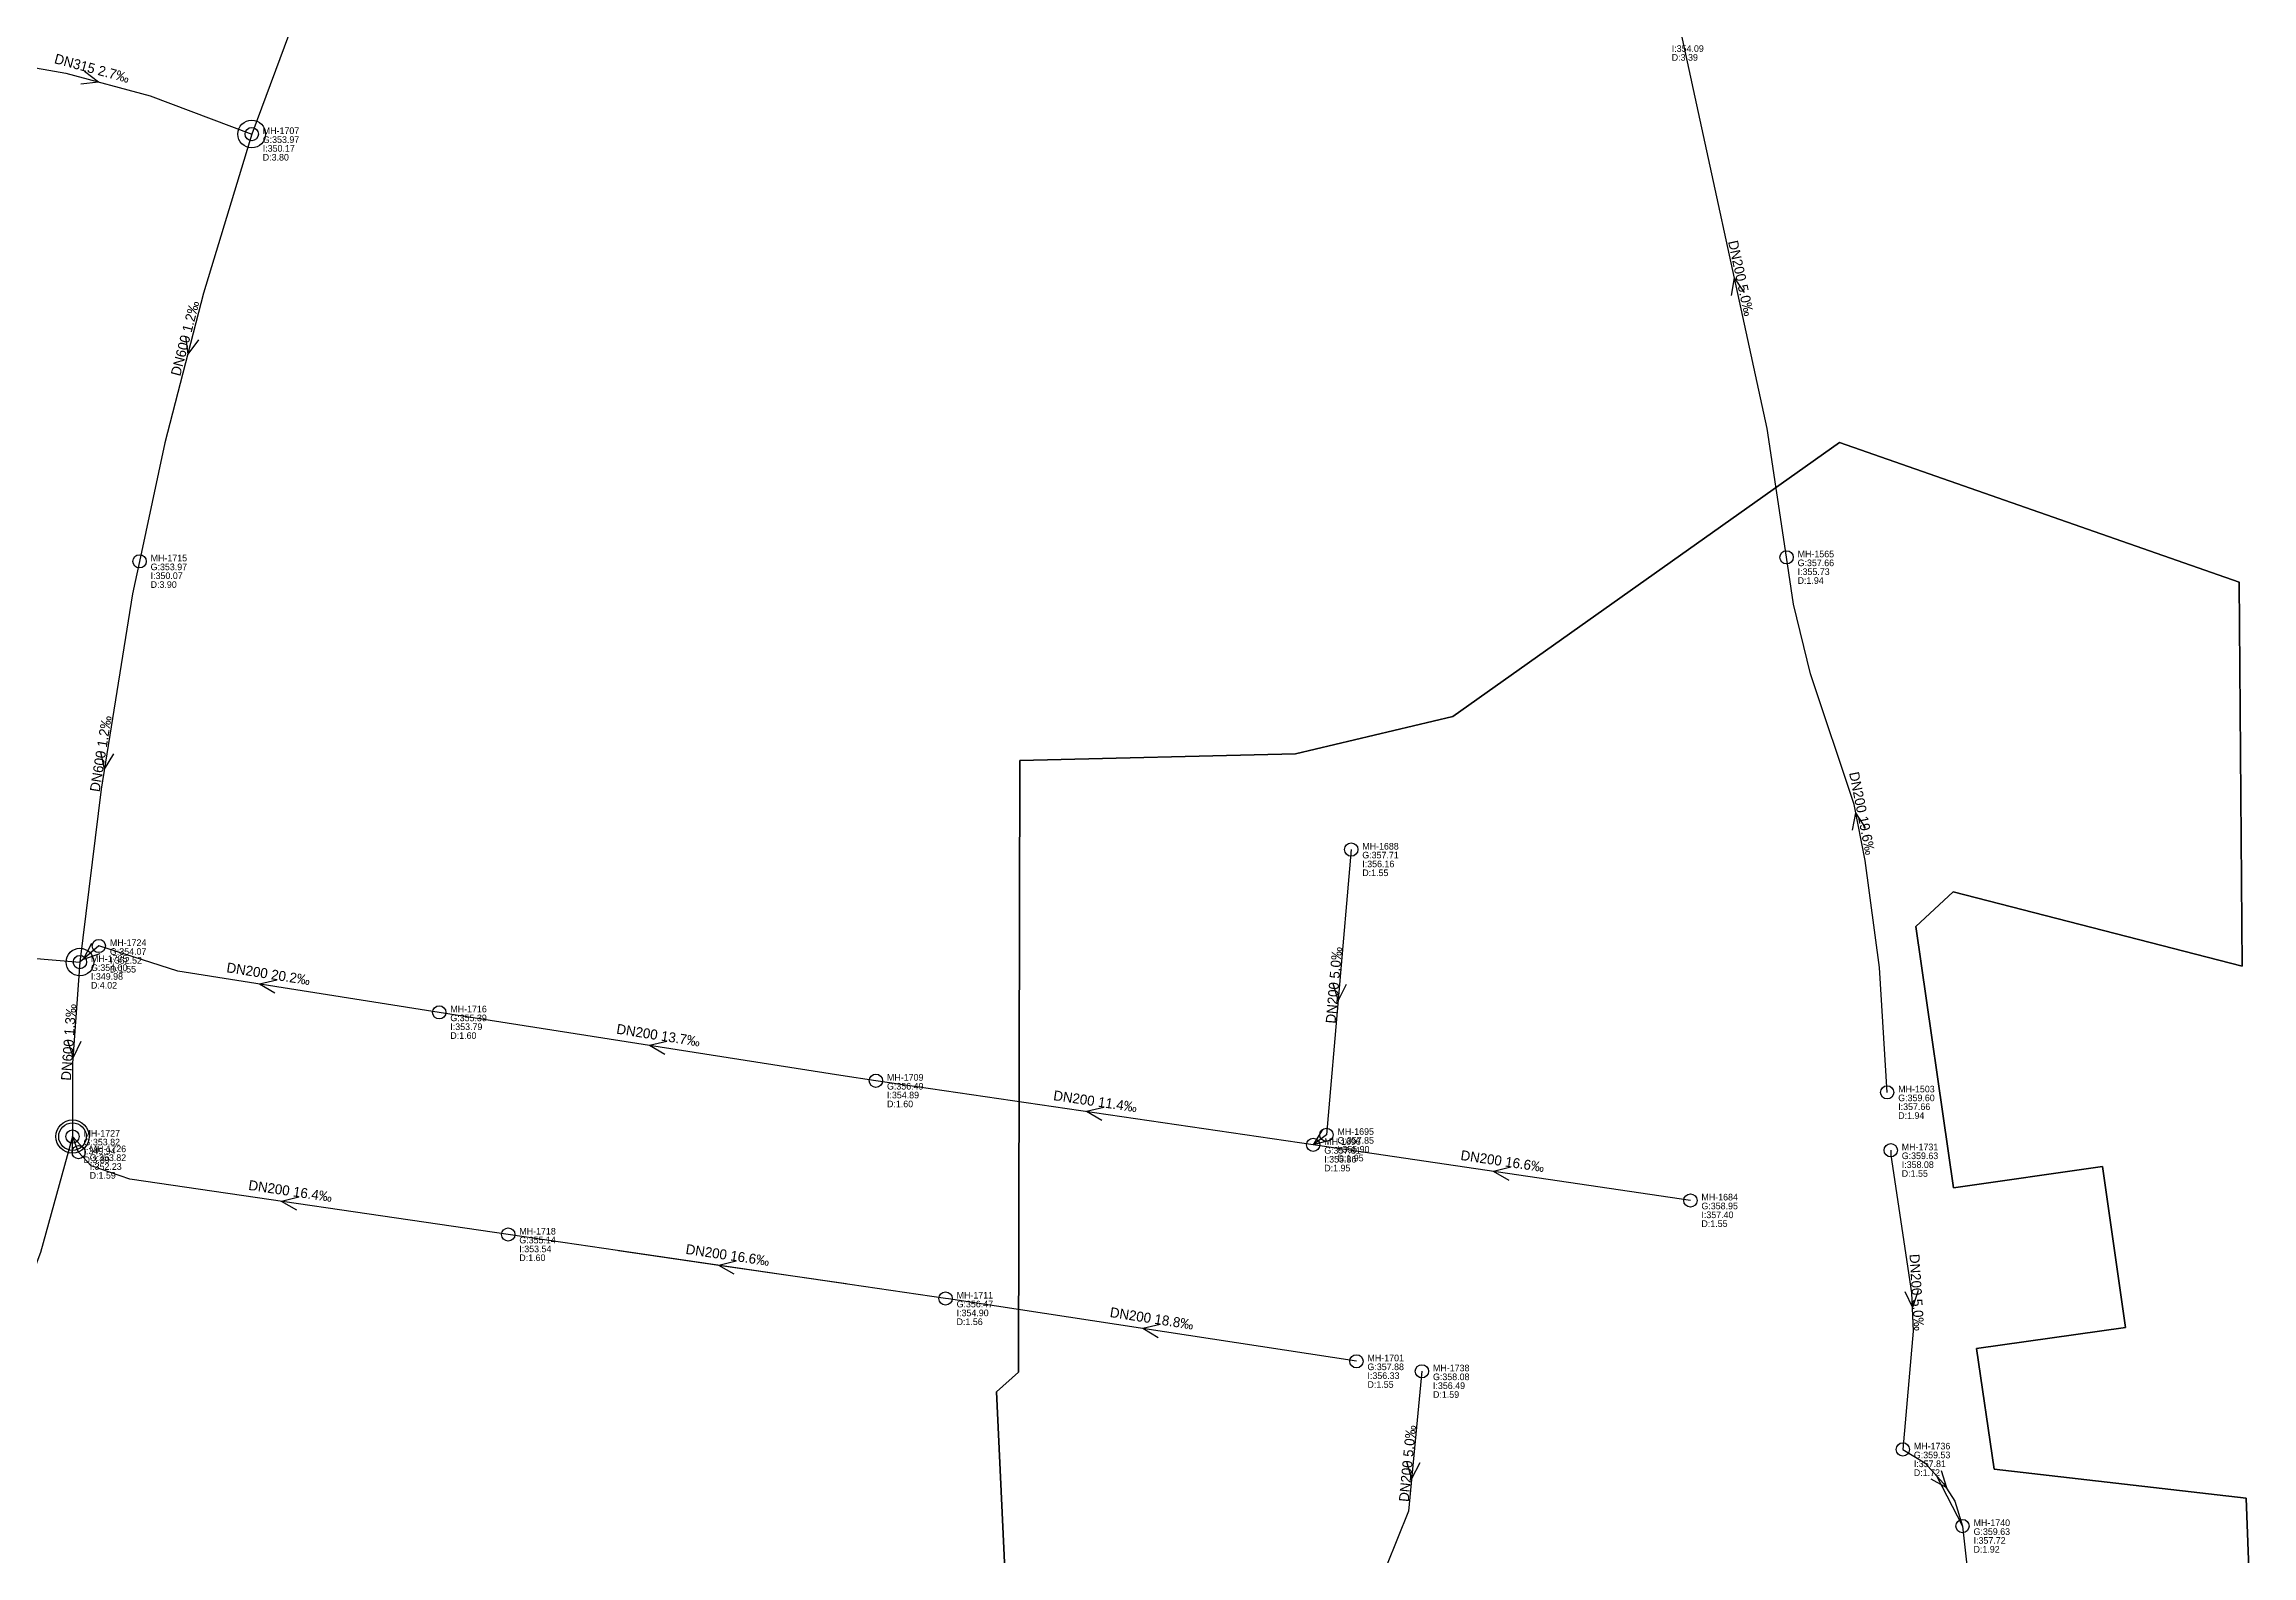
# Model space of a CAD drawing. Header units: metres. Extents: x 449901 to 451990, y 2566737 to 2570846.
# Drawn here: x 450635.7 to 451035.3, y 2567725.5 to 2567999.1 of the extents above; entities that cross this region are included whole.
import ezdxf
from ezdxf.enums import TextEntityAlignment as Align

# ---------------------------------------------------------------- set-up
doc = ezdxf.new("R2010")
doc.units = ezdxf.units.M
for name, color, linetype in [('SEW-CATCHMENT', 4, 'Continuous'), ('SEW-DROP', 6, 'Continuous'), ('SEW-LABEL', 2, 'Continuous'), ('SEW-MH', 7, 'Continuous'), ('SEW-MH-LABEL', 8, 'Continuous'), ('SEW-PIPE-DN200', 3, 'Continuous'), ('SEW-PIPE-DN315', 5, 'Continuous'), ('SEW-PIPE-DN500', 1, 'Continuous'), ('SEW-PIPE-DN600', 2, 'Continuous'), ('SEW-RIDER', 8, 'Continuous'), ('SEW-SWEPT-CH', 6, 'Continuous')]:
    doc.layers.add(name, color=color, linetype=linetype)

msp = doc.modelspace()

# ---------------------------------------------------------------- linework, layer by layer
at = {"layer": 'SEW-CATCHMENT'}
for points in [[(451035.32, 2567708.9), (451034.31, 2567735.98), (450988.66, 2567741.23), (450985.5, 2567763.02), (451012.43, 2567766.87), (451008.27, 2567795.96), (450981.34, 2567792.11), (450974.48, 2567839.4), (450981.26, 2567845.72), (451033.59, 2567832.23), (451033.04, 2567901.75), (450960.67, 2567926.99), (450890.69, 2567877.43), (450862.22, 2567870.69), (450812.3, 2567869.46), (450812.05, 2567758.76), (450808.1, 2567755.2), (450809.98, 2567715.33)], [(450809.98, 2567715.33), (450808.1, 2567755.2), (450812.05, 2567758.76), (450812.3, 2567869.46), (450862.22, 2567870.69), (450890.69, 2567877.43), (450960.67, 2567926.99), (451033.04, 2567901.75), (451033.59, 2567832.23), (450981.26, 2567845.72), (450974.48, 2567839.4), (450981.34, 2567792.11), (451008.27, 2567795.96), (451012.43, 2567766.87), (450985.5, 2567763.02), (450988.66, 2567741.23), (451034.31, 2567735.98), (451035.32, 2567708.9)]]:
    msp.add_lwpolyline(points, dxfattribs=at)
at = {"layer": 'SEW-DROP'}
for centre in [(450673.28, 2567982.83), (450642.18, 2567832.98), (450642.18, 2567832.98), (450640.84, 2567801.4)]:
    msp.add_circle(centre, 2.5, dxfattribs=at)
at = {"layer": 'SEW-LABEL'}
for p, q in [((450642.99, 2567994.22), (450645.57, 2567992.28)), ((450642.37, 2567991.9), (450645.57, 2567992.28)), ((450941.12, 2567953.64), (450941.66, 2567956.83)), ((450943.47, 2567954.15), (450941.66, 2567956.83)), ((450661.29, 2567946.19), (450661.7, 2567942.98)), ((450663.62, 2567945.59), (450661.7, 2567942.98)), ((450645.9, 2567871.02), (450646.6, 2567867.87)), ((450648.27, 2567870.64), (450646.6, 2567867.87)), ((450963.03, 2567856.83), (450963.61, 2567860)), ((450965.38, 2567857.3), (450963.61, 2567860)), ((450644.26, 2567836.32), (450642.75, 2567833.47)), ((450645.81, 2567834.49), (450642.75, 2567833.47)), ((450677.82, 2567829.72), (450674.67, 2567829)), ((450677.45, 2567827.35), (450674.67, 2567829)), ((450868.99, 2567829.13), (450869.93, 2567826.03)), ((450871.38, 2567828.92), (450869.93, 2567826.03)), ((450639.95, 2567818.79), (450640.93, 2567815.71)), ((450642.34, 2567818.62), (450640.93, 2567815.71)), ((450748.41, 2567818.61), (450745.26, 2567817.89)), ((450748.04, 2567816.24), (450745.26, 2567817.89)), ((450827.5, 2567806.67), (450824.36, 2567805.92)), ((450827.15, 2567804.3), (450824.36, 2567805.92)), ((450867.09, 2567802.67), (450865.42, 2567799.9)), ((450640.83, 2567798.16), (450640.85, 2567801.39)), ((450643.06, 2567799.03), (450640.85, 2567801.39)), ((450868.54, 2567800.76), (450865.42, 2567799.9)), ((450901.21, 2567795.84), (450898.07, 2567795.09)), ((450900.86, 2567793.47), (450898.07, 2567795.09)), ((450681.8, 2567790.43), (450678.65, 2567789.68)), ((450681.45, 2567788.06), (450678.65, 2567789.68)), ((450760.95, 2567778.85), (450757.81, 2567778.09)), ((450760.6, 2567776.47), (450757.81, 2567778.09)), ((450972.49, 2567773.37), (450973.88, 2567770.45)), ((450974.89, 2567773.52), (450973.88, 2567770.45)), ((450837.72, 2567767.37), (450834.57, 2567766.64)), ((450837.36, 2567765), (450834.57, 2567766.64)), ((450882.32, 2567742.57), (450883.22, 2567739.47)), ((450884.71, 2567742.34), (450883.22, 2567739.47)), ((450977.24, 2567739.48), (450980.05, 2567737.89)), ((450979.11, 2567740.98), (450980.05, 2567737.89))]:
    msp.add_line(p, q, dxfattribs=at)
at = {"layer": 'SEW-MH'}
for centre in [(450673.28, 2567982.83), (450652.98, 2567905.5), (450951.1, 2567906.23), (450872.3, 2567853.34), (450642.18, 2567832.98), (450645.61, 2567835.89), (450707.23, 2567823.88), (450786.27, 2567811.51), (450969.31, 2567809.4), (450640.84, 2567801.4), (450867.81, 2567801.71), (450641.95, 2567798.58), (450865.42, 2567799.9), (450969.95, 2567798.92), (450933.69, 2567789.84), (450719.72, 2567783.67), (450798.87, 2567772.09), (450873.24, 2567760.73), (450885.1, 2567758.92), (450972.14, 2567744.78), (450982.95, 2567730.91)]:
    msp.add_circle(centre, 1.2, dxfattribs=at)
at = {"layer": 'SEW-PIPE-DN200'}
for points in [[(450951.1, 2567906.23), (450947.59, 2567929.53), (450931.35, 2568004.22)], [(450969.31, 2567809.4), (450967.93, 2567831.97), (450965.35, 2567851.37), (450963.31, 2567861.48), (450955.41, 2567885.17), (450952.38, 2567897.74), (450951.1, 2567906.23)], [(450872.3, 2567853.34), (450867.81, 2567801.71)], [(450592.79, 2567837.14), (450642.18, 2567832.98), (450642.18, 2567832.98)], [(450645.61, 2567835.89), (450642.18, 2567832.98)], [(450707.23, 2567823.88), (450659.89, 2567831.33), (450645.61, 2567835.89)], [(450786.27, 2567811.51), (450779.91, 2567812.44), (450707.23, 2567823.88)], [(450865.42, 2567799.9), (450786.27, 2567811.51)], [(450867.81, 2567801.71), (450865.42, 2567799.9)], [(450641.95, 2567798.58), (450641.95, 2567798.58), (450640.84, 2567801.4)], [(450719.72, 2567783.67), (450651.24, 2567793.69), (450644.21, 2567796.08), (450641.95, 2567798.58)], [(450933.69, 2567789.84), (450865.42, 2567799.9)], [(450969.95, 2567798.92), (450970, 2567798.02), (450973.74, 2567773.11), (450974.02, 2567766.16), (450972.14, 2567744.78)], [(450798.87, 2567772.09), (450719.72, 2567783.67)], [(450873.24, 2567760.73), (450799.39, 2567772.01), (450798.87, 2567772.09)], [(450885.1, 2567758.92), (450882.66, 2567733.62), (450878.66, 2567723.74)], [(450972.14, 2567744.78), (450976.13, 2567742.34), (450979.52, 2567738.61), (450981.53, 2567735.4), (450982.95, 2567730.91), (450982.95, 2567730.91)], [(450982.95, 2567730.91), (450984.45, 2567717.34), (450983.6, 2567691.04)]]:
    msp.add_lwpolyline(points, dxfattribs=at)
at = {"layer": 'SEW-PIPE-DN315'}
msp.add_lwpolyline([(450613.87, 2567998.37), (450639.66, 2567993.87), (450654.88, 2567989.77), (450673.28, 2567982.83)], dxfattribs=at)
at = {"layer": 'SEW-PIPE-DN500'}
msp.add_lwpolyline([(450707, 2568067.84), (450691.06, 2568030.59), (450673.28, 2567982.83)], dxfattribs=at)
at = {"layer": 'SEW-PIPE-DN600'}
for points in [[(450673.28, 2567982.83), (450664.56, 2567954.01), (450657.54, 2567926.96), (450652.98, 2567905.5)], [(450652.98, 2567905.5), (450651.72, 2567899.61), (450646.03, 2567864.28), (450642.18, 2567832.98)], [(450642.18, 2567832.98), (450640.85, 2567814.66), (450640.84, 2567801.4)], [(450640.84, 2567801.4), (450635.07, 2567780.42), (450622.08, 2567746.07)]]:
    msp.add_lwpolyline(points, dxfattribs=at)
at = {"layer": 'SEW-RIDER'}
for points in [[(450780.9, 2567774.72), (450760.29, 2567777.73), (450739.68, 2567780.75)], [(450978.25, 2567740.01), (450982.95, 2567730.91)]]:
    msp.add_lwpolyline(points, dxfattribs=at)
at = {"layer": 'SEW-SWEPT-CH'}
msp.add_circle((450640.84, 2567801.4), 3, dxfattribs=at)

# ---------------------------------------------------------------- texts
at = {"layer": 'SEW-LABEL'}
for s, rotation, p in [('DN315 2.7‰', -15.0856, (450644.13, 2567993.87)), ('DN200 5.0‰', 282.2675, (450941.98, 2567956.56)), ('DN600 1.2‰', 75.4331, (450662.08, 2567945.64)), ('DN600 1.2‰', 80.8351, (450646.84, 2567870.55)), ('DN200 19.6‰', 281.3577, (450963.91, 2567859.73)), ('DN200 5.0‰', 85.0291, (450870.06, 2567828.73)), ('DN200 20.2‰', 351.0546, (450676.16, 2567829.97)), ('DN600 1.3‰', 85.8663, (450641.04, 2567818.41)), ('DN200 13.7‰', 351.0546, (450746.74, 2567818.86)), ('DN200 11.4‰', 351.6591, (450825.84, 2567806.9)), ('DN200 16.6‰', 351.6184, (450899.55, 2567796.07)), ('DN200 16.4‰', 351.6743, (450680.14, 2567790.66)), ('DN200 16.6‰', 351.6743, (450759.29, 2567779.08)), ('DN200 5.0‰', -86.4069, (450973.78, 2567773.15)), ('DN200 18.8‰', 351.3161, (450836.06, 2567767.61)), ('DN200 5.0‰', 84.48, (450883.37, 2567742.16))]:
    msp.add_text(s, height=1.8, rotation=rotation, dxfattribs=at).set_placement(p, align=Align.CENTER)
at = {"layer": 'SEW-MH-LABEL'}
for s, p in [('I:354.09', (450930.32, 2567997.7)), ('D:3.39', (450930.32, 2567996.1)), ('G:353.97', (450675.28, 2567981.23)), ('MH-1707', (450675.28, 2567982.83)), ('D:3.80', (450675.28, 2567978.03)), ('I:350.17', (450675.28, 2567979.63)), ('MH-1715', (450654.98, 2567905.5)), ('G:357.66', (450953.1, 2567904.63)), ('MH-1565', (450953.1, 2567906.23)), ('G:353.97', (450654.98, 2567903.9)), ('D:3.90', (450654.98, 2567900.7)), ('I:350.07', (450654.98, 2567902.3)), ('D:1.94', (450953.1, 2567901.43)), ('I:355.73', (450953.1, 2567903.03)), ('MH-1688', (450874.3, 2567853.34)), ('G:357.71', (450874.3, 2567851.74)), ('D:1.55', (450874.3, 2567848.54)), ('I:356.16', (450874.3, 2567850.14)), ('MH-1725', (450644.18, 2567832.98)), ('G:354.07', (450647.61, 2567834.29)), ('MH-1724', (450647.61, 2567835.89)), ('I:352.52', (450647.61, 2567832.69)), ('G:354.00', (450644.18, 2567831.38)), ('I:349.98', (450644.18, 2567829.78)), ('D:1.55', (450647.61, 2567831.09)), ('D:4.02', (450644.18, 2567828.18)), ('G:355.39', (450709.23, 2567822.28)), ('MH-1716', (450709.23, 2567823.88)), ('I:353.79', (450709.23, 2567820.68)), ('D:1.60', (450709.23, 2567819.08)), ('G:356.49', (450788.27, 2567809.91)), ('MH-1709', (450788.27, 2567811.51)), ('MH-1503', (450971.31, 2567809.4)), ('D:1.60', (450788.27, 2567806.71)), ('I:354.89', (450788.27, 2567808.31)), ('G:359.60', (450971.31, 2567807.8)), ('D:1.94', (450971.31, 2567804.6)), ('I:357.66', (450971.31, 2567806.2)), ('MH-1727', (450642.84, 2567801.4)), ('MH-1695', (450869.81, 2567801.71)), ('G:353.82', (450642.84, 2567799.8)), ('D:3.89', (450642.84, 2567796.6)), ('I:349.94', (450642.84, 2567798.2)), ('G:353.82', (450643.95, 2567796.98)), ('MH-1726', (450643.95, 2567798.58)), ('G:357.81', (450867.42, 2567798.3)), ('MH-1696', (450867.42, 2567799.9)), ('I:355.86', (450867.42, 2567796.7)), ('G:357.85', (450869.81, 2567800.11)), ('D:1.95', (450869.81, 2567796.91)), ('I:355.90', (450869.81, 2567798.51)), ('G:359.63', (450971.95, 2567797.32)), ('MH-1731', (450971.95, 2567798.92)), ('D:1.59', (450643.95, 2567793.78)), ('I:352.23', (450643.95, 2567795.38)), ('D:1.95', (450867.42, 2567795.1)), ('D:1.55', (450971.95, 2567794.12)), ('I:358.08', (450971.95, 2567795.72)), ('MH-1684', (450935.69, 2567789.84)), ('G:358.95', (450935.69, 2567788.24)), ('D:1.55', (450935.69, 2567785.04)), ('I:357.40', (450935.69, 2567786.64)), ('G:355.14', (450721.72, 2567782.07)), ('MH-1718', (450721.72, 2567783.67)), ('D:1.60', (450721.72, 2567778.87)), ('I:353.54', (450721.72, 2567780.47)), ('G:356.47', (450800.87, 2567770.49)), ('MH-1711', (450800.87, 2567772.09)), ('I:354.90', (450800.87, 2567768.89)), ('D:1.56', (450800.87, 2567767.29)), ('MH-1701', (450875.24, 2567760.73)), ('G:357.88', (450875.24, 2567759.13)), ('I:356.33', (450875.24, 2567757.53)), ('G:358.08', (450887.1, 2567757.32)), ('MH-1738', (450887.1, 2567758.92)), ('D:1.55', (450875.24, 2567755.93)), ('D:1.59', (450887.1, 2567754.12)), ('I:356.49', (450887.1, 2567755.72)), ('MH-1736', (450974.14, 2567744.78)), ('G:359.53', (450974.14, 2567743.18)), ('I:357.81', (450974.14, 2567741.58)), ('D:1.72', (450974.14, 2567739.98)), ('G:359.63', (450984.95, 2567729.31)), ('MH-1740', (450984.95, 2567730.91)), ('D:1.92', (450984.95, 2567726.11)), ('I:357.72', (450984.95, 2567727.71))]:
    msp.add_text(s, height=1.2, dxfattribs=at).set_placement(p)

doc.saveas('drawing.dxf')
